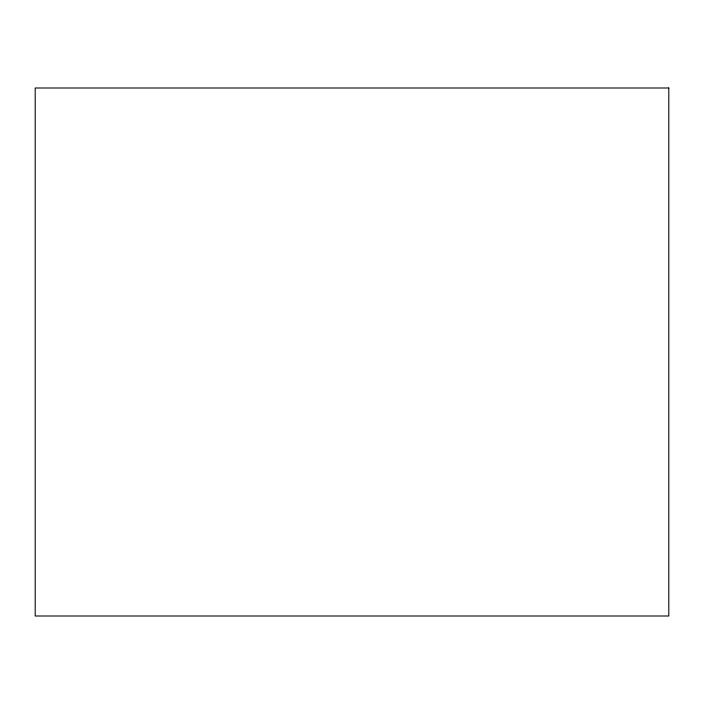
<?xml version="1.0" encoding="UTF-8"?>
<svg xmlns="http://www.w3.org/2000/svg" width="704" height="704" viewBox="0 0 704 704"><rect width="100%" height="100%" fill="white"/><g stroke="black" fill="none" stroke-linecap="round" stroke-linejoin="round"><path stroke-width="1.06" d="M668.8 88L35.2 88L35.2 616L668.8 616L668.8 88"/></g></svg>
